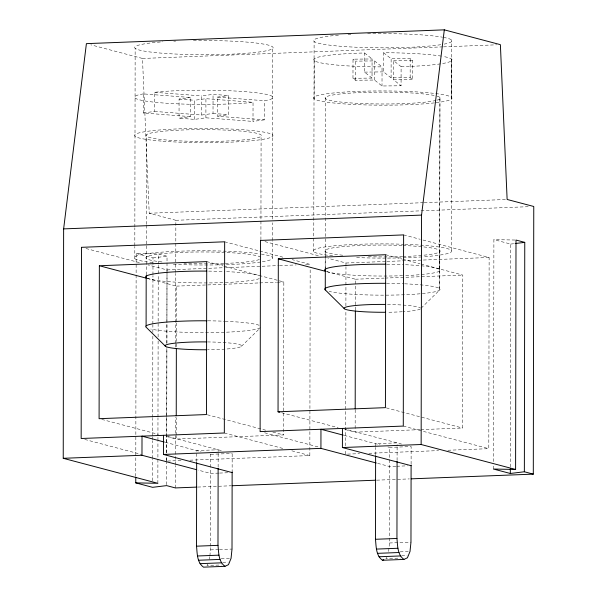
<?xml version="1.0" encoding="UTF-8"?>
<svg xmlns="http://www.w3.org/2000/svg" width="597" height="597" viewBox="0 0 597 597"><rect width="100%" height="100%" fill="white"/><g stroke="black" fill="none" stroke-linecap="round" stroke-linejoin="round"><path stroke-width="0.45" stroke-dasharray="2.98 2.24" d="M134.788 258.568L134.81 246.471M134.81 245.539L134.84 227.86M134.847 226.927L135.153 48.275M135.773 476.354L136.161 253.471L158.265 253.889L167.026 256.203L167.018 261.799M190.368 116.616L143.258 113.005L143.287 93.886L190.398 97.498L190.368 116.616L179.04 118.191L179.078 99.072L190.398 97.498M146.22 274.844L146.243 244.852M146.243 243.919L146.272 225.27M146.272 224.338L146.429 134.81M152.593 480.794L152.631 459.347M152.638 458.414L152.668 440.69M152.668 439.765L152.675 436.967M152.675 436.034L152.705 418.31M152.705 417.378L152.847 336.245M152.854 332.514L152.869 325.059M152.869 324.126L152.951 275.627M152.959 274.695L152.974 265.374M152.974 264.441L152.989 257.911L136.161 253.471M143.258 113.005L154.586 111.423L154.616 92.311L160.392 91.699A69.192 7.112 0.1 0 1 244.606 91.632A69.192 7.112 0.1 0 1 268.374 99.983L264.367 100.729L217.256 97.117L217.218 116.228L264.337 119.848L264.367 100.729M157.862 483.301L157.936 441.332M157.936 440.399L157.944 436.668M157.944 435.735L157.974 418.019M157.981 417.087L158.115 340.618M158.115 336.887L158.227 274.404M158.227 273.471L158.242 265.083M158.242 264.15L158.265 253.889M166.63 484.682L166.667 461.369M166.667 460.436L166.675 456.705M166.682 452.974L166.75 415.669M166.75 414.736L166.869 347.596M166.876 342.932L166.914 321.484M166.914 320.552L166.996 272.06M167.003 271.128L167.011 262.732M166.682 461.085L166.69 456.421M166.697 452.69L166.72 436.84M166.727 435.907L166.757 417.258M166.757 416.325L166.876 347.312M166.884 343.581L167.011 273.642M167.011 272.71L167.011 269.911L148.108 264.919M175.384 487.928L175.428 465.548M175.428 464.615L175.511 417.057M175.63 347.111L175.637 344.312M175.637 343.379L175.764 273.441M175.764 272.508L175.854 220.286L149.22 213.248L142.474 58.454L90.848 44.82M279.396 280.806L283.836 281.978L283.568 434.922L176.197 439.056L176.205 436.258M176.205 435.325L176.234 417.609M176.361 346.73L176.399 322.484M176.406 321.552L176.466 286.12L147.123 278.366M194.57 119.385L194.6 100.266L205.928 98.692L253.038 102.303L253.009 121.422L205.898 117.81L194.57 119.385L179.04 118.191M196.667 461.727L196.682 450.593L218.159 449.765L218.129 468.324M154.586 111.423L201.696 115.042L201.726 95.923L213.054 94.348L228.584 95.535L228.547 114.654L217.218 116.228M205.898 117.81L205.928 98.692M209.928 555.807L210.54 547.098M210.54 546.173L210.681 467.951M210.681 467.287L210.704 454.295L208.92 453.824M201.696 115.042L213.025 113.46L213.054 94.348M232.143 472.585L232.173 453.466L230.39 452.996M260.911 239.785L261.09 136.273A57.655 5.925 0.1 0 0 180.413 130.079A57.655 5.925 0.1 0 0 169.779 140.273A57.655 5.925 0.1 0 0 261.09 136.273M272.307 257.217L272.336 241.404M272.336 240.472L272.366 222.793M272.374 219.069L272.672 46.932M189.921 460.19L309.843 455.571L310.171 269.053M313.746 251.673L314.112 41.38M314.156 98.856L314.253 58.76M325.171 269.762L325.201 251.561M325.32 267.829L325.619 97.177M345.633 454.19L345.641 449.526M345.648 445.795L345.887 310.574M345.894 305.91L345.962 266.747M345.962 265.814L345.969 263.016L327.962 258.255M352.976 78.289L353.014 59.17L372.073 58.954L372.035 78.065L352.976 78.289L355.454 80.252L374.513 80.035L382.013 85.99L401.072 85.767L401.102 66.648L393.602 60.693L393.572 79.811L401.072 85.767M355.454 80.252L355.484 61.133L353.014 59.17M419.945 429.661L355.155 432.161L355.155 429.362M355.163 428.43L355.193 409.781M355.364 309.992L355.416 279.217L326.984 271.71M372.035 78.065L364.536 72.11L364.573 52.991L356.484 53.2A69.192 7.112 0.1 0 0 314.223 60.618A69.192 7.112 0.1 0 0 373.677 66.857L382.043 66.871L382.013 85.99M374.513 80.035L374.543 60.916L355.484 61.133M375.617 454.832L375.632 447.407M375.632 446.481L375.64 443.698L397.109 442.87L397.109 445.653M383.632 52.775L391.132 58.73L410.191 58.506L412.661 60.469L412.631 79.588L410.154 77.625L391.095 77.849L383.595 71.886L383.632 52.775L391.998 52.79A69.192 7.112 0.1 0 1 441.892 56.222M388.625 551.449L389.49 542.986L389.654 447.399L387.871 446.929M391.095 77.849L391.132 58.73M397.08 460.503L397.109 446.578M410.154 77.625L410.191 58.506M411.102 464.205L411.132 446.571L389.654 447.399M439.922 98.938L439.586 290.112L421.004 308.291M439.616 288.567L439.952 97.393M439.773 269.553L439.802 250.434M451.347 99.117L451.414 60.879M451.384 97.259L451.451 59.028M451.265 250.322L451.631 40.029M420.87 429.631L462.526 428.019L462.794 275.083L420.833 264.001M447.892 450.25L488.801 448.675L489.13 257.494L420.721 239.427M493.495 469.041L493.503 465.309M493.51 461.578L493.898 239.628L515.077 240.031M510.331 466.958L510.719 244.076L493.898 239.628M209.577 559.195L209.838 556.658M207.734 564.187L207.002 565.516L221.315 564.963M386.684 557.292L385.953 558.62L400.274 558.068M241.449 346.32L260.091 328.096M143.287 93.886L139.28 94.632A69.192 7.112 0.1 0 0 163.056 102.983A69.192 7.112 0.1 0 0 247.27 102.915L253.038 102.303M264.337 119.848L253.009 121.422M217.256 97.117L228.584 95.535M152.989 257.911L167.026 256.203M510.719 244.076L514.233 243.643M142.474 58.454L442.601 46.887M443.534 46.857L496.659 44.805M149.22 213.248L423.243 202.689M424.176 202.652L507.129 199.458M175.854 220.286L528.173 206.704M167.011 269.911L224.651 267.687M225.584 267.65L278.568 265.613M279.5 265.575L296.231 264.934M305.53 264.575L310.179 264.396L292.172 259.635M345.969 263.016L385.946 261.471M386.871 261.441L489.13 257.494M176.466 286.12L222.748 284.336M223.674 284.299L258.844 282.941M259.77 282.903L276.433 282.262M277.359 282.224L283.836 281.978M355.416 279.217L384.117 278.112M385.043 278.075L462.794 275.083M210.704 454.295L232.173 453.466M167.608 461.048L182.481 460.474M347.491 454.116L359.581 453.653M368.879 453.295L438.601 450.608M218.718 473.1L210.666 473.414L198.182 470.115M219.614 473.07L227.666 472.757M395.886 466.279L389.625 466.518L377.132 463.22M396.781 466.242L407.52 465.832M197.756 487.07L231.308 485.771M376.714 480.167L409.333 478.913M210.532 549.882L218.592 549.576M219.48 549.538L232.009 549.053M389.49 542.986L410.967 542.158M221.211 558.747L230.158 558.404M400.169 551.852L408.221 551.538M222.778 562.307L228.144 562.098M401.729 555.411L407.102 555.203M401.102 66.648L409.191 66.446A69.192 7.112 0.1 0 0 442.825 56.379M364.536 72.11L383.595 71.886M393.602 60.693L412.661 60.469M393.572 79.811L412.631 79.588M154.616 92.311L201.726 95.923M179.078 99.072L194.6 100.266M213.025 113.46L228.547 114.654M403.617 234.905L419.818 239.188M385.692 254.718L401.908 259.001M402.811 259.24L419.937 263.762M264.956 241.613L318.962 255.882M224.659 241.8L258.867 250.837M259.77 251.076L284.075 257.494M206.734 261.613L222.957 265.896M223.86 266.135L278.508 280.568M85.998 248.509L140.011 262.777M386.319 407.893L462.526 428.019M403.281 426.079L488.801 448.675M343.335 428.661L401.497 444.026M281.635 412.736L338.118 427.661M345.29 429.556L355.155 432.161M344.156 435.385L380.02 444.855M207.36 414.788L265.643 430.183M272.814 432.079L283.568 434.922M264.62 432.788L318.634 447.056M224.33 432.982L282.836 448.437M291.843 450.81L309.843 455.571M167.944 436.504L221.666 450.69M101.781 419.4L158.265 434.317M166.332 436.452L176.197 439.056M165.205 442.28L201.062 451.75M84.767 439.444L141.474 454.429M364.573 52.991L372.073 58.954M374.543 60.916L382.043 66.871M404.602 283.799A57.655 5.925 0.1 0 1 423.131 293.5A57.655 5.925 0.1 0 1 329.126 291.396M386.558 283.329A57.655 5.925 0.1 0 1 403.736 283.762M437.153 96.184A57.655 5.925 0.1 0 1 437.079 100.139M435.997 100.43A57.655 5.925 0.1 0 1 347.581 102.691A57.655 5.925 0.1 0 1 347.76 93.289A57.655 5.925 0.1 0 1 436.079 95.893M420.34 308.94A38.275 3.933 0.1 0 1 403.191 311.686M402.341 311.746A38.275 3.933 0.1 0 1 387.326 312.261M387.475 304.463A38.275 3.933 0.1 0 1 420.355 307.91M434.288 102.893A69.192 7.112 0.1 0 1 317.149 100.199A69.192 7.112 0.1 0 1 396.169 91.102A69.192 7.112 0.1 0 1 435.138 102.796M260.359 327.753A57.655 5.925 0.1 0 1 210.853 332.604A57.655 5.925 0.1 0 1 150.713 329.029M207.808 320.813A57.655 5.925 0.1 0 1 224.196 321.223M225.121 321.261A57.655 5.925 0.1 0 1 259.15 325.29M207.465 341.932A38.275 3.933 0.1 0 1 241.666 345.894A38.275 3.933 0.1 0 1 207.517 349.752M402.99 245.494A57.655 5.925 0.1 0 1 422.475 255.337M421.557 255.426A57.655 5.925 0.1 0 1 403.535 256.553M402.662 256.583A57.655 5.925 0.1 0 1 368.334 256.717M342.745 255.218A57.655 5.925 0.1 0 1 333.469 247.792A57.655 5.925 0.1 0 1 402.109 245.457M405.564 264.725A57.655 5.925 0.1 0 1 440.116 270.329A57.655 5.925 0.1 0 1 403.497 275.672M402.624 275.702A57.655 5.925 0.1 0 1 325.581 270.978M386.707 264.21A57.655 5.925 0.1 0 1 403.833 264.65M259.344 259.486A57.655 5.925 0.1 0 1 224.576 263.449M223.703 263.478A57.655 5.925 0.1 0 1 208.211 263.807M207.331 263.814A57.655 5.925 0.1 0 1 183.943 263.434M161.996 261.934A57.655 5.925 0.1 0 1 177.705 252.553A57.655 5.925 0.1 0 1 260.434 257.023M259.307 278.605A57.655 5.925 0.1 0 1 224.547 282.568M222.785 282.627A57.655 5.925 0.1 0 1 146.213 277.575M208.637 271.12A57.655 5.925 0.1 0 1 224.882 271.545M226.606 271.62A57.655 5.925 0.1 0 1 259.105 275.53M193.398 40.551A69.192 7.112 0.1 0 1 271.583 49.2A69.192 7.112 0.1 0 1 166.406 53.514A69.192 7.112 0.1 0 1 162.869 41.805M173.817 41.148A69.192 7.112 0.1 0 1 175.749 41.059M261.307 254.076A69.192 7.112 0.1 0 1 261.464 261.882M260.546 262.023A69.192 7.112 0.1 0 1 224.308 264.717M223.39 264.74A69.192 7.112 0.1 0 1 208.562 264.993M207.659 265.001A69.192 7.112 0.1 0 1 172.003 264.173M152.795 262.643A69.192 7.112 0.1 0 1 159.444 252.337A69.192 7.112 0.1 0 1 259.247 253.77M404.9 244.307A69.192 7.112 0.1 0 1 450.884 250.031A69.192 7.112 0.1 0 1 423.549 256.792M421.833 256.919A69.192 7.112 0.1 0 1 386.617 258.105M385.707 258.105A69.192 7.112 0.1 0 1 354.79 257.464M332.641 255.844A69.192 7.112 0.1 0 1 323.895 247.113A69.192 7.112 0.1 0 1 403.99 244.277M443.452 37.372A69.192 7.112 0.1 0 1 444.138 44.118M440.787 44.693A69.192 7.112 0.1 0 1 336.223 45.879A69.192 7.112 0.1 0 1 339.917 35.051M348.044 34.499A69.192 7.112 0.1 0 1 350.857 34.342M367.662 33.738A69.192 7.112 0.1 0 1 442.549 37.208M162.988 141.22A69.192 7.112 0.1 0 0 272.56 136.415A69.192 7.112 0.1 0 0 175.742 128.989A69.192 7.112 0.1 0 0 162.988 141.22"/><path stroke-width="0.9" d="M135.773 477.279L135.765 482.876L157.862 483.301L63.237 458.302L63.633 228.89L86.401 43.641L444.31 29.85L500.383 44.663L507.129 199.458L533.763 206.487L533.3 474.137L411.199 478.839M99.363 265.747L99.095 418.691L206.465 414.549L206.734 261.613L99.363 265.747L146.22 278.127M196.398 469.645L141.974 455.265L142.011 436.153L164.309 442.041M146.101 325.984L146.183 275.627M232.143 472.585L163.451 454.444L163.481 435.325M176.242 415.743L176.354 348.596M232.143 472.033L232.009 549.053L231.054 558.367L228.479 564.687L224.965 566.322L203.495 567.15C196.883 562.389 197.279 553.404 196.517 546.18L196.659 462.66M224.965 566.322C218.353 561.561 218.756 552.576 217.987 545.352L218.129 468.324M278.045 411.788L278.314 258.852L385.692 254.718L385.423 407.654L278.045 411.788L279.844 412.266M376.244 462.981L320.932 448.369L320.962 429.258L343.268 435.146M344.447 308.791L325.261 289.896L325.32 268.762M411.102 465.69L342.402 447.541L342.439 428.43M355.193 408.848L355.364 310.925M411.102 465.13L410.967 542.158L410.012 551.471L407.43 557.792L403.923 559.426L382.446 560.255C375.834 555.494 376.237 546.509 375.468 539.285L375.617 455.765M403.923 559.426C397.311 554.665 397.706 545.68 396.945 538.457L397.08 461.429M533.3 474.137L524.36 471.772L524.763 242.367L516.002 240.054L515.599 469.458L421.146 444.511L421.549 215.099L444.31 29.85M524.36 471.772L510.323 473.481L510.331 468.824M382.446 560.255L383.849 559.598M515.107 243.539L524.763 242.367M63.633 228.89L421.549 215.099M63.237 458.302L141.974 455.265M163.451 454.444L320.932 448.369M342.402 447.541L421.146 444.511M196.823 487.1L175.384 487.928L166.623 485.615L152.586 487.324L135.765 482.876M232.24 485.734L375.782 480.204M196.517 546.18L217.987 545.352M375.468 539.285L396.945 538.457M197.435 555.986L218.912 555.158M376.394 549.091L397.871 548.262M198.547 560.24L220.017 559.411M377.498 553.344L398.975 552.516M199.995 563.665L221.465 562.837M378.946 556.77L400.423 555.941M515.599 469.458L493.495 469.041L510.323 473.481M278.314 258.852L326.081 271.471M165.585 346.379L146.466 327.537A57.655 5.925 0.1 0 1 206.928 320.805M325.261 289.896A57.655 5.925 0.1 0 1 385.669 283.321M385.528 312.276A38.275 3.933 0.1 0 1 344.133 308.276A38.275 3.933 0.1 0 1 385.669 304.433M206.607 349.76A38.275 3.933 0.1 0 1 165.123 345.767A38.275 3.933 0.1 0 1 206.569 341.917M325.171 270.672A57.655 5.925 0.1 0 1 385.819 264.202M146.213 277.575A57.655 5.925 0.1 0 1 206.86 271.098M81.498 247.322L81.162 438.497L224.33 432.982L224.659 241.8L81.498 247.322M260.456 240.427L260.12 431.601L403.281 426.079L403.617 234.905L260.456 240.427"/></g></svg>
